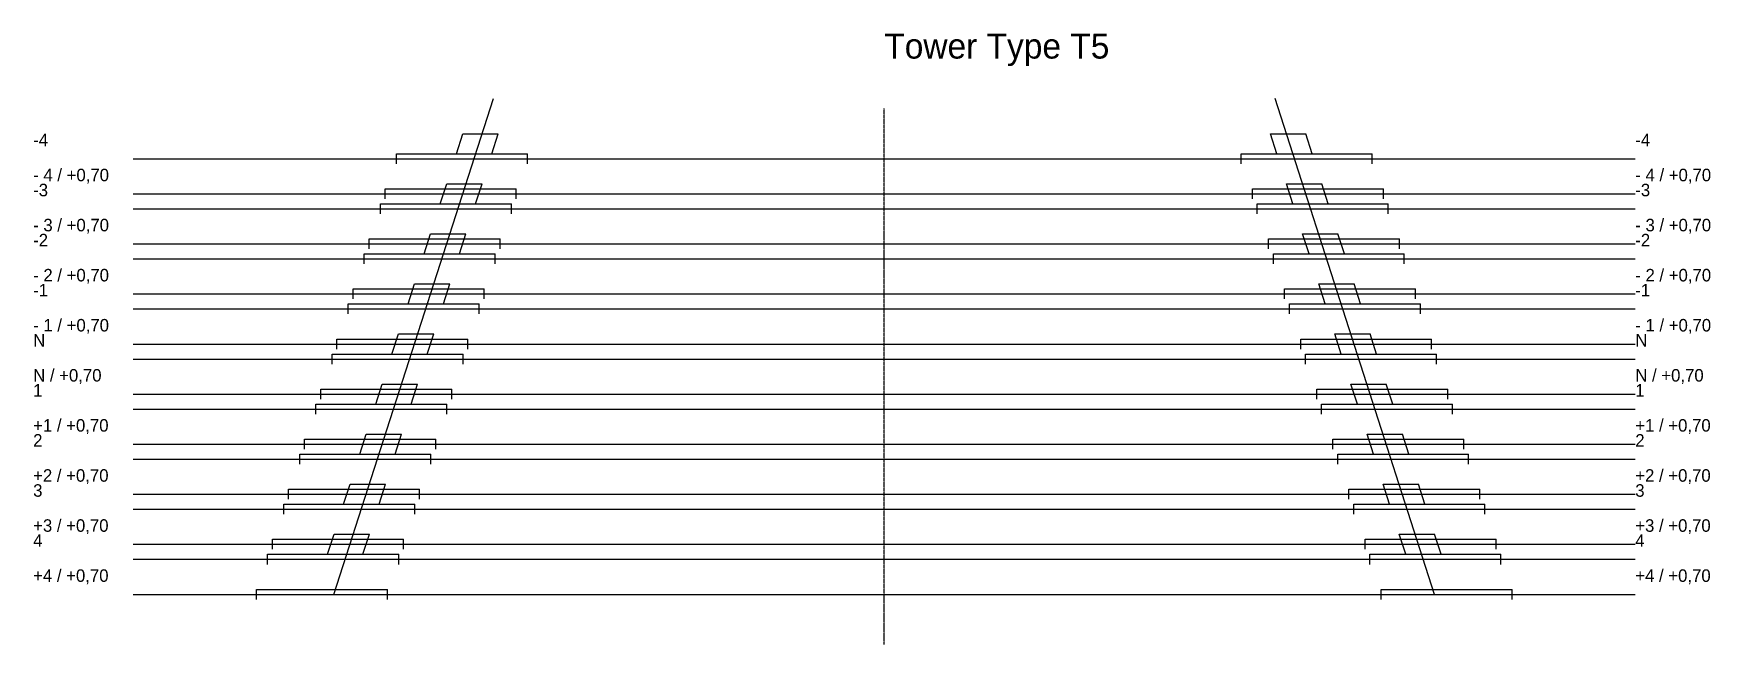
# Model space of a CAD drawing. Header units: metres. Extents: x -16992 to 16502, y -5700 to 6500.
import ezdxf

# ---------------------------------------------------------------- set-up
doc = ezdxf.new("R2010")
doc.units = ezdxf.units.M
doc.linetypes.add('CENTER', pattern=[5.08, 3.175, -0.635, 0.635, -0.635])
for name, color, linetype in [('ANGLED_LINES', 4, 'Continuous'), ('ANNOTATIONS', 2, 'Continuous'), ('BASE_VARIANTS', 7, 'Continuous'), ('CENTERLINE', 3, 'Continuous'), ('OFFSET_VARIANTS', 1, 'Continuous')]:
    doc.layers.add(name, color=color, linetype=linetype)

msp = doc.modelspace()

# ---------------------------------------------------------------- linework, layer by layer
at = {"layer": 'ANGLED_LINES'}
for p, q in [((-10992, -4700), (-7808, 5200)), ((10992, -4700), (7808, 5200))]:
    msp.add_line(p, q, dxfattribs=at)
at = {"layer": 'BASE_VARIANTS'}
for p, q in [((-8547, 4100), (-8418, 4500)), ((-8418, 4500), (-7712, 4500)), ((-7841, 4100), (-7712, 4500)), ((7841, 4100), (7712, 4500)), ((7712, 4500), (8418, 4500)), ((8547, 4100), (8418, 4500)), ((-9744, 3900), (-9744, 4100)), ((-9744, 4100), (-7127, 4100)), ((-7127, 3900), (-7127, 4100)), ((7127, 3900), (7127, 4100)), ((7127, 4100), (9744, 4100)), ((9744, 3900), (9744, 4100)), ((-15000, 4000), (15000, 4000)), ((-8869, 3100), (-8740, 3500)), ((-8740, 3500), (-8034, 3500)), ((-8163, 3100), (-8034, 3500)), ((8163, 3100), (8034, 3500)), ((8034, 3500), (8740, 3500)), ((8869, 3100), (8740, 3500)), ((-10065, 2900), (-10065, 3100)), ((-10065, 3100), (-7449, 3100)), ((-7449, 2900), (-7449, 3100)), ((7449, 2900), (7449, 3100)), ((7449, 3100), (10065, 3100)), ((10065, 2900), (10065, 3100)), ((-15000, 3000), (15000, 3000)), ((-9190, 2100), (-9062, 2500)), ((-9062, 2500), (-8356, 2500)), ((-8484, 2100), (-8356, 2500)), ((8484, 2100), (8356, 2500)), ((8356, 2500), (9062, 2500)), ((9190, 2100), (9062, 2500)), ((-10387, 1900), (-10387, 2100)), ((-10387, 2100), (-7771, 2100)), ((-7771, 1900), (-7771, 2100)), ((7771, 1900), (7771, 2100)), ((7771, 2100), (10387, 2100)), ((10387, 1900), (10387, 2100)), ((-15000, 2000), (15000, 2000)), ((-9512, 1100), (-9383, 1500)), ((-9383, 1500), (-8677, 1500)), ((-8806, 1100), (-8677, 1500)), ((8806, 1100), (8677, 1500)), ((8677, 1500), (9383, 1500)), ((9512, 1100), (9383, 1500)), ((-10708, 900), (-10708, 1100)), ((-10708, 1100), (-8092, 1100)), ((-8092, 900), (-8092, 1100)), ((8092, 900), (8092, 1100)), ((8092, 1100), (10708, 1100)), ((10708, 900), (10708, 1100)), ((-15000, 1000), (15000, 1000)), ((-9833, 100), (-9705, 500)), ((-9705, 500), (-8999, 500)), ((-9127, 100), (-8999, 500)), ((9127, 100), (8999, 500)), ((8999, 500), (9705, 500)), ((9833, 100), (9705, 500)), ((-15000, 0), (15000, 0)), ((-11029, -100), (-11029, 100)), ((-11029, 100), (-8413, 100)), ((-8413, -100), (-8413, 100)), ((8413, -100), (8413, 100)), ((8413, 100), (11029, 100)), ((11029, -100), (11029, 100)), ((-10155, -900), (-10026, -500)), ((-10026, -500), (-9320, -500)), ((-9449, -900), (-9320, -500)), ((9449, -900), (9320, -500)), ((9320, -500), (10026, -500)), ((10155, -900), (10026, -500)), ((-15000, -1000), (15000, -1000)), ((-11351, -1100), (-11351, -900)), ((-11351, -900), (-8735, -900)), ((-8735, -1100), (-8735, -900)), ((8735, -1100), (8735, -900)), ((8735, -900), (11351, -900)), ((11351, -1100), (11351, -900)), ((-10477, -1900), (-10348, -1500)), ((-10348, -1500), (-9642, -1500)), ((-9771, -1900), (-9642, -1500)), ((9771, -1900), (9642, -1500)), ((9642, -1500), (10348, -1500)), ((10477, -1900), (10348, -1500)), ((-15000, -2000), (15000, -2000)), ((-11672, -2100), (-11672, -1900)), ((-11672, -1900), (-9056, -1900)), ((-9056, -2100), (-9056, -1900)), ((9056, -2100), (9056, -1900)), ((9056, -1900), (11672, -1900)), ((11672, -2100), (11672, -1900)), ((-10798, -2900), (-10670, -2500)), ((-10670, -2500), (-9964, -2500)), ((-10092, -2900), (-9964, -2500)), ((10092, -2900), (9964, -2500)), ((9964, -2500), (10670, -2500)), ((10798, -2900), (10670, -2500)), ((-15000, -3000), (15000, -3000)), ((-11995, -3100), (-11995, -2900)), ((-11995, -2900), (-9378, -2900)), ((-9378, -3100), (-9378, -2900)), ((9378, -3100), (9378, -2900)), ((9378, -2900), (11995, -2900)), ((11995, -3100), (11995, -2900)), ((-11120, -3900), (-10991, -3500)), ((-10991, -3500), (-10285, -3500)), ((-10414, -3900), (-10285, -3500)), ((10414, -3900), (10285, -3500)), ((10285, -3500), (10991, -3500)), ((11120, -3900), (10991, -3500)), ((-15000, -4000), (15000, -4000)), ((-12316, -4100), (-12316, -3900)), ((-12316, -3900), (-9699, -3900)), ((-9699, -4100), (-9699, -3900)), ((9699, -4100), (9699, -3900)), ((9699, -3900), (12316, -3900)), ((12316, -4100), (12316, -3900))]:
    msp.add_line(p, q, dxfattribs=at)
at = {"layer": 'CENTERLINE', "linetype": 'CENTER'}
msp.add_line((0, -5700), (0, 5000), dxfattribs=at)
at = {"layer": 'OFFSET_VARIANTS'}
for p, q in [((-9968, 3200), (-9968, 3400)), ((-9968, 3400), (-7352, 3400)), ((-7352, 3200), (-7352, 3400)), ((7352, 3200), (7352, 3400)), ((7352, 3400), (9968, 3400)), ((9968, 3200), (9968, 3400)), ((-15000, 3300), (15000, 3300)), ((-10290, 2200), (-10290, 2400)), ((-10290, 2400), (-7674, 2400)), ((-7674, 2200), (-7674, 2400)), ((7674, 2200), (7674, 2400)), ((7674, 2400), (10290, 2400)), ((10290, 2200), (10290, 2400)), ((-15000, 2300), (15000, 2300)), ((-10611, 1200), (-10611, 1400)), ((-10611, 1400), (-7995, 1400)), ((-7995, 1200), (-7995, 1400)), ((7995, 1200), (7995, 1400)), ((7995, 1400), (10611, 1400)), ((10611, 1200), (10611, 1400)), ((-15000, 1300), (15000, 1300)), ((-10933, 200), (-10933, 400)), ((-10933, 400), (-8317, 400)), ((-8317, 200), (-8317, 400)), ((8317, 200), (8317, 400)), ((8317, 400), (10933, 400)), ((10933, 200), (10933, 400)), ((-15000, 300), (15000, 300)), ((-11254, -800), (-11254, -600)), ((-11254, -600), (-8638, -600)), ((-8638, -800), (-8638, -600)), ((8638, -800), (8638, -600)), ((8638, -600), (11254, -600)), ((11254, -800), (11254, -600)), ((-15000, -700), (15000, -700)), ((-11577, -1800), (-11577, -1600)), ((-11577, -1600), (-8960, -1600)), ((-8960, -1800), (-8960, -1600)), ((8960, -1800), (8960, -1600)), ((8960, -1600), (11577, -1600)), ((11577, -1800), (11577, -1600)), ((-15000, -1700), (15000, -1700)), ((-11898, -2800), (-11898, -2600)), ((-11898, -2600), (-9281, -2600)), ((-9281, -2800), (-9281, -2600)), ((9281, -2800), (9281, -2600)), ((9281, -2600), (11898, -2600)), ((11898, -2800), (11898, -2600)), ((-15000, -2700), (15000, -2700)), ((-12220, -3800), (-12220, -3600)), ((-12220, -3600), (-9603, -3600)), ((-9603, -3800), (-9603, -3600)), ((9603, -3800), (9603, -3600)), ((9603, -3600), (12220, -3600)), ((12220, -3800), (12220, -3600)), ((-15000, -3700), (15000, -3700)), ((-12541, -4800), (-12541, -4600)), ((-12541, -4600), (-9925, -4600)), ((-9925, -4800), (-9925, -4600)), ((9925, -4800), (9925, -4600)), ((9925, -4600), (12541, -4600)), ((12541, -4800), (12541, -4600)), ((-15000, -4700), (15000, -4700))]:
    msp.add_line(p, q, dxfattribs=at)

# ---------------------------------------------------------------- texts
at = {"layer": 'ANNOTATIONS'}
for s, height, p in [('Tower Type T5', 500, (0, 6000)), ('-4', 250, (-17000, 4250)), ('-4', 250, (15000, 4250)), ('- 4 / +0,70', 250, (-17000, 3550)), ('- 4 / +0,70', 250, (15000, 3550)), ('-3', 250, (-17000, 3250)), ('-3', 250, (15000, 3250)), ('- 3 / +0,70', 250, (-17000, 2550)), ('- 3 / +0,70', 250, (15000, 2550)), ('-2', 250, (-17000, 2250)), ('-2', 250, (15000, 2250)), ('- 2 / +0,70', 250, (-17000, 1550)), ('- 2 / +0,70', 250, (15000, 1550)), ('-1', 250, (-17000, 1250)), ('-1', 250, (15000, 1250)), ('- 1 / +0,70', 250, (-17000, 550)), ('- 1 / +0,70', 250, (15000, 550)), ('N', 250, (-17000, 250)), ('N', 250, (15000, 250)), ('N / +0,70', 250, (-17000, -450)), ('N / +0,70', 250, (15000, -450)), ('1', 250, (-17000, -750)), ('1', 250, (15000, -750)), ('+1 / +0,70', 250, (-17000, -1450)), ('+1 / +0,70', 250, (15000, -1450)), ('2', 250, (-17000, -1750)), ('2', 250, (15000, -1750)), ('+2 / +0,70', 250, (-17000, -2450)), ('+2 / +0,70', 250, (15000, -2450)), ('3', 250, (-17000, -2750)), ('3', 250, (15000, -2750)), ('+3 / +0,70', 250, (-17000, -3450)), ('+3 / +0,70', 250, (15000, -3450)), ('4', 250, (-17000, -3750)), ('4', 250, (15000, -3750)), ('+4 / +0,70', 250, (-17000, -4450)), ('+4 / +0,70', 250, (15000, -4450))]:
    msp.add_text(s, height=height, dxfattribs=at).set_placement(p)

doc.saveas('drawing.dxf')
